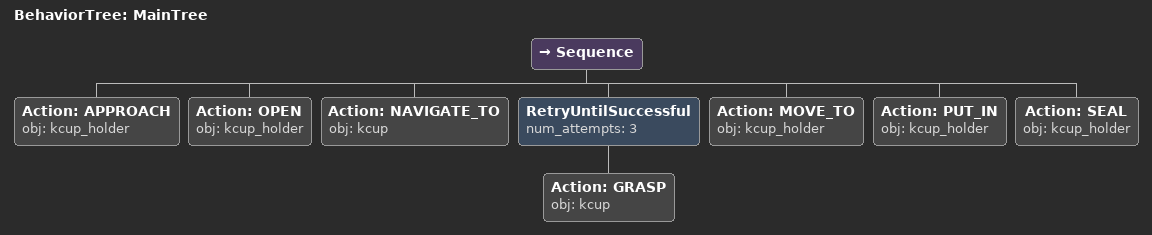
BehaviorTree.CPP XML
<root main_tree_to_execute="MainTree">
  <BehaviorTree ID="MainTree">
    <Sequence>
      <!-- Approach kcup_holder -->
      <Action ID="APPROACH" obj="kcup_holder" />
      <!-- Open kcup_holder -->
      <Action ID="OPEN" obj="kcup_holder" />
      <!-- Navigate to kcup -->
      <Action ID="NAVIGATE_TO" obj="kcup" />
      <!-- Retry GRASP kcup up to 3 attempts -->
      <RetryUntilSuccessful num_attempts="3">
        <!-- Grasp kcup -->
        <Action ID="GRASP" obj="kcup" />
      </RetryUntilSuccessful>
      <!-- Navigate to kcup_holder -->
      <Action ID="MOVE_TO" obj="kcup_holder" />
      <!-- Move to kcup_holder -->
      <Action ID="PUT_IN" obj="kcup_holder" />
      <!-- Put in kcup_holder -->
      <Action ID="SEAL" obj="kcup_holder" />
    </Sequence>
  </BehaviorTree>
</root>
